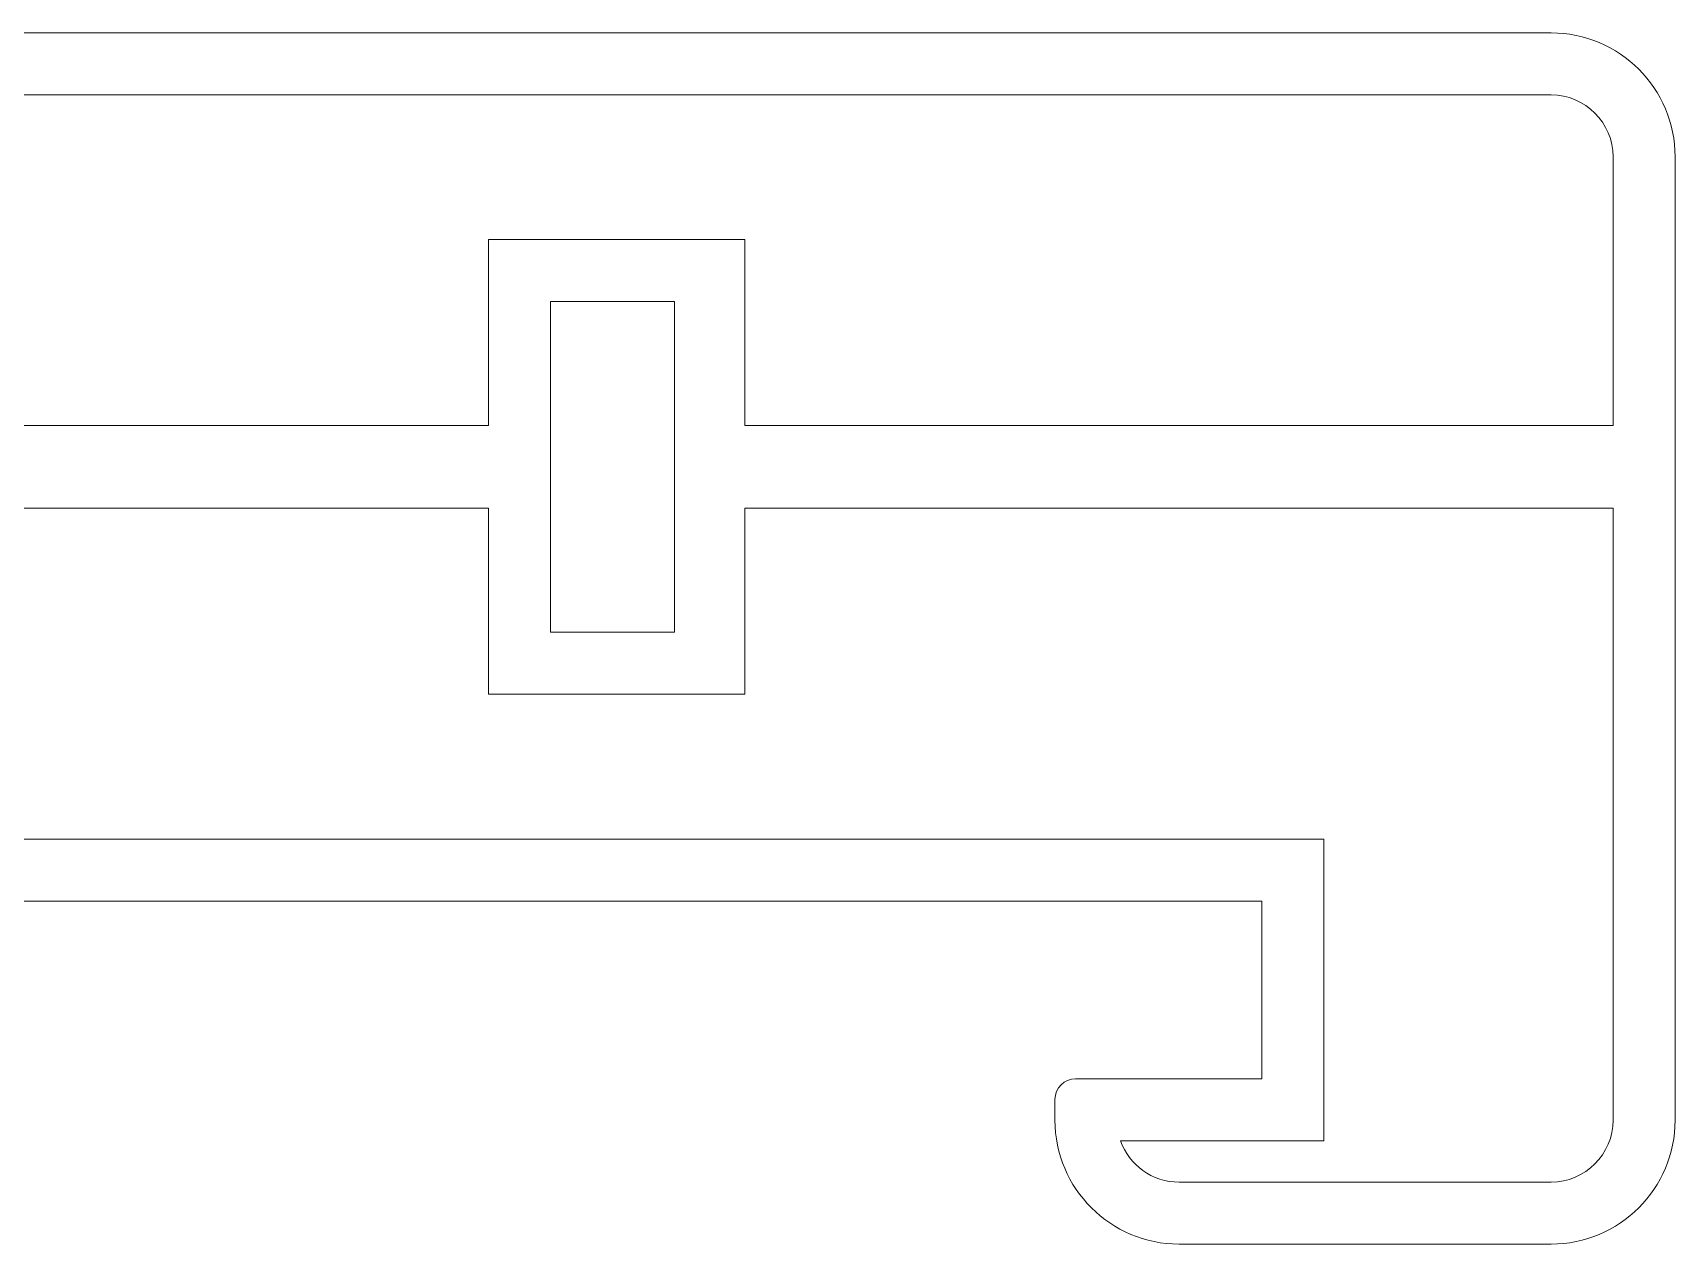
# Model space of a CAD drawing. Header units: millimetres. Extents: x -295 to 213, y -77 to 90.
# Drawn here: x 63.04 to 102.77, y 61.06 to 90.36 of the extents above; entities that cross this region are included whole.
import ezdxf

# ---------------------------------------------------------------- set-up
doc = ezdxf.new("R2010")
doc.units = ezdxf.units.MM
doc.header["$MEASUREMENT"] = 0
doc.layers.add('Layer 1', color=7, linetype='Continuous')

msp = doc.modelspace()

# ---------------------------------------------------------------- linework, layer by layer
at = {"layer": 'Layer 1', "color": 240, "lineweight": 9}
for points in [[(99.7656, 90.365), (99.7656, 90.365), (21.7657, 90.365), (21.7657, 90.365)], [(102.7657, 87.365), (102.7657, 89.0173), (101.4181, 90.365), (99.7656, 90.365)], [(102.7657, 64.065), (102.7657, 64.065), (102.7657, 87.365), (102.7657, 87.365)], [(88.2658, 65.065), (87.9902, 65.065), (87.7658, 64.8404), (87.7658, 64.565)], [(87.7658, 64.565), (87.7658, 64.565), (87.7658, 64.065), (87.7658, 64.065)], [(87.7658, 64.065), (87.7658, 62.413), (89.1138, 61.065), (90.7658, 61.065)], [(99.7656, 61.065), (101.4176, 61.065), (102.7657, 62.4132), (102.7657, 64.065)], [(90.7658, 61.065), (90.7658, 61.065), (99.7656, 61.065), (99.7656, 61.065)]]:
    msp.add_open_spline(points, degree=3, dxfattribs=at)
at = {"layer": 'Layer 1', "color": 140, "lineweight": 20}
for points in [[(99.7656, 88.865), (99.7656, 88.865), (21.7657, 88.865), (21.7657, 88.865)], [(101.2658, 87.365), (101.2658, 88.1893), (100.5899, 88.865), (99.7656, 88.865)], [(101.2658, 80.865), (101.2658, 80.865), (101.2658, 87.365), (101.2658, 87.365)], [(99.7656, 62.565), (100.5896, 62.565), (101.2658, 63.2412), (101.2658, 64.065)], [(89.3521, 63.565), (89.5595, 62.9843), (90.1166, 62.565), (90.7658, 62.565)], [(90.7658, 62.565), (90.7658, 62.565), (99.7656, 62.565), (99.7656, 62.565)]]:
    msp.add_open_spline(points, degree=3, dxfattribs=at)
for points, knots in [([(20.2658, 87.365), (20.2658, 87.365), (20.2658, 80.865), (20.2658, 80.865), (20.2658, 80.865), (20.2658, 80.865), (41.2656, 80.865), (41.2656, 80.865), (41.2656, 80.865), (41.2656, 80.865), (41.2656, 85.365), (41.2656, 85.365), (41.2656, 85.365), (41.2656, 85.365), (47.4657, 85.365), (47.4657, 85.365), (47.4657, 85.365), (47.4657, 85.365), (47.4657, 80.865), (47.4657, 80.865), (47.4657, 80.865), (47.4657, 80.865), (74.0656, 80.865), (74.0656, 80.865), (74.0656, 80.865), (74.0656, 80.865), (74.0656, 85.365), (74.0656, 85.365), (74.0656, 85.365), (74.0656, 85.365), (80.2656, 85.365), (80.2656, 85.365), (80.2656, 85.365), (80.2656, 85.365), (80.2656, 80.865), (80.2656, 80.865), (80.2656, 80.865), (80.2656, 80.865), (101.2658, 80.865), (101.2658, 80.865)], [0, 0, 0, 0, 0.0909091, 0.0909091, 0.0909091, 0.0909091, 0.1818182, 0.1818182, 0.1818182, 0.1818182, 0.2727273, 0.2727273, 0.2727273, 0.2727273, 0.3636364, 0.3636364, 0.3636364, 0.3636364, 0.4545455, 0.4545455, 0.4545455, 0.4545455, 0.5454545, 0.5454545, 0.5454545, 0.5454545, 0.6363636, 0.6363636, 0.6363636, 0.6363636, 0.7272727, 0.7272727, 0.7272727, 0.7272727, 0.8181818, 0.8181818, 0.8181818, 0.8181818, 1, 1, 1, 1]), ([(101.2658, 64.065), (101.2658, 64.065), (101.2658, 78.865), (101.2658, 78.865), (101.2658, 78.865), (101.2658, 78.865), (80.2656, 78.865), (80.2656, 78.865), (80.2656, 78.865), (80.2656, 78.865), (80.2656, 74.365), (80.2656, 74.365), (80.2656, 74.365), (80.2656, 74.365), (74.0656, 74.365), (74.0656, 74.365), (74.0656, 74.365), (74.0656, 74.365), (74.0656, 78.865), (74.0656, 78.865), (74.0656, 78.865), (74.0656, 78.865), (47.4657, 78.865), (47.4657, 78.865), (47.4657, 78.865), (47.4657, 78.865), (47.4657, 74.365), (47.4657, 74.365), (47.4657, 74.365), (47.4657, 74.365), (41.2656, 74.365), (41.2656, 74.365), (41.2656, 74.365), (41.2656, 74.365), (41.2656, 78.865), (41.2656, 78.865), (41.2656, 78.865), (41.2656, 78.865), (20.2658, 78.865), (20.2658, 78.865), (20.2658, 78.865), (20.2658, 78.865), (20.2658, 63.565), (20.2658, 63.565), (20.2658, 63.565), (20.2658, 63.565), (15.3522, 63.565), (15.3522, 63.565)], [0, 0, 0, 0, 0.0769231, 0.0769231, 0.0769231, 0.0769231, 0.1538462, 0.1538462, 0.1538462, 0.1538462, 0.2307692, 0.2307692, 0.2307692, 0.2307692, 0.3076923, 0.3076923, 0.3076923, 0.3076923, 0.3846154, 0.3846154, 0.3846154, 0.3846154, 0.4615385, 0.4615385, 0.4615385, 0.4615385, 0.5384615, 0.5384615, 0.5384615, 0.5384615, 0.6153846, 0.6153846, 0.6153846, 0.6153846, 0.6923077, 0.6923077, 0.6923077, 0.6923077, 0.7692308, 0.7692308, 0.7692308, 0.7692308, 0.8461538, 0.8461538, 0.8461538, 0.8461538, 1, 1, 1, 1]), ([(27.2658, 64.065), (27.2658, 64.065), (27.2658, 70.865), (27.2658, 70.865), (27.2658, 70.865), (27.2658, 70.865), (94.2658, 70.865), (94.2658, 70.865), (94.2658, 70.865), (94.2658, 70.865), (94.2658, 63.565), (94.2658, 63.565), (94.2658, 63.565), (94.2658, 63.565), (89.3521, 63.565), (89.3521, 63.565)], [0, 0, 0, 0, 0.2, 0.2, 0.2, 0.2, 0.4, 0.4, 0.4, 0.4, 0.6, 0.6, 0.6, 0.6, 1, 1, 1, 1])]:
    msp.add_open_spline(points, degree=3, knots=knots, dxfattribs=at)
at = {"layer": 'Layer 1', "color": 240, "lineweight": 9}
for points, knots in [([(75.5658, 83.865), (75.5658, 83.865), (78.5656, 83.865), (78.5656, 83.865), (78.5656, 83.865), (78.5656, 83.865), (78.5656, 75.865), (78.5656, 75.865), (78.5656, 75.865), (78.5656, 75.865), (75.5658, 75.865), (75.5658, 75.865), (75.5658, 75.865), (75.5658, 75.865), (75.5658, 83.865), (75.5658, 83.865)], [0, 0, 0, 0, 0.2, 0.2, 0.2, 0.2, 0.4, 0.4, 0.4, 0.4, 0.6, 0.6, 0.6, 0.6, 1, 1, 1, 1]), ([(28.7658, 64.065), (28.7658, 64.065), (28.7658, 69.365), (28.7658, 69.365), (28.7658, 69.365), (28.7658, 69.365), (92.7658, 69.365), (92.7658, 69.365)], [0, 0, 0, 0, 0.3333333, 0.3333333, 0.3333333, 0.3333333, 1, 1, 1, 1]), ([(92.7658, 69.365), (92.7658, 69.365), (92.7658, 65.065), (92.7658, 65.065), (92.7658, 65.065), (92.7658, 65.065), (88.2658, 65.065), (88.2658, 65.065)], [0, 0, 0, 0, 0.3333333, 0.3333333, 0.3333333, 0.3333333, 1, 1, 1, 1])]:
    msp.add_open_spline(points, degree=3, knots=knots, dxfattribs=at)

doc.saveas('drawing.dxf')
